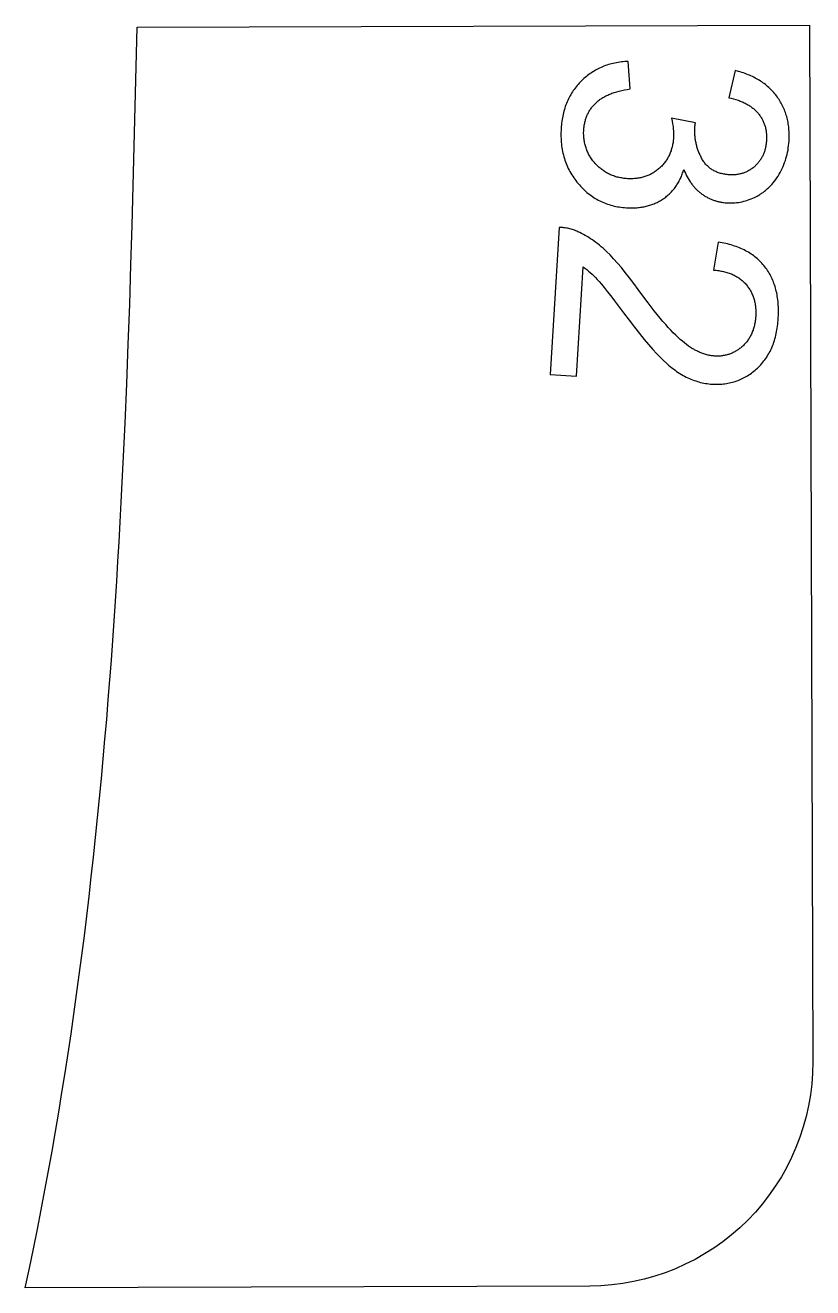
# Model space of a CAD drawing. Extents: x -8894 to -3022, y 6798 to 8329.
# Drawn here: x -8259.6 to -8083.5, y 7654.2 to 7936.8 of the extents above; entities that cross this region are included whole.
import ezdxf

# ---------------------------------------------------------------- set-up
doc = ezdxf.new("R2010")
doc.units = 0
doc.layers.add('LAYER_03', color=7, linetype='CONTINUOUS')
doc.layers.add('STEVILKE', color=7, linetype='CONTINUOUS')

msp = doc.modelspace()

# ---------------------------------------------------------------- linework, layer by layer
at = {"layer": 'LAYER_03'}
msp.add_lwpolyline([(-8133.35, 7654.63), (-8259.63, 7654.24), (-8258.71, 7658.6), (-8257.8, 7662.96), (-8256.93, 7667.33), (-8256.07, 7671.69), (-8255.24, 7676.06), (-8254.43, 7680.43), (-8253.65, 7684.81), (-8252.89, 7689.18), (-8252.15, 7693.56), (-8251.43, 7697.93), (-8250.73, 7702.31), (-8250.05, 7706.7), (-8249.4, 7711.08), (-8248.76, 7715.47), (-8248.15, 7719.85), (-8247.55, 7724.24), (-8246.98, 7728.63), (-8246.42, 7733.03), (-8245.88, 7737.42), (-8245.36, 7741.82), (-8244.86, 7746.21), (-8244.37, 7750.61), (-8243.9, 7755.01), (-8243.45, 7759.42), (-8243.01, 7763.82), (-8242.59, 7768.22), (-8242.19, 7772.63), (-8241.8, 7777.04), (-8241.42, 7781.45), (-8241.06, 7785.86), (-8240.72, 7790.27), (-8240.38, 7794.68), (-8240.06, 7799.09), (-8239.76, 7803.51), (-8239.46, 7807.92), (-8239.18, 7812.34), (-8238.91, 7816.76), (-8238.65, 7821.18), (-8238.4, 7825.6), (-8238.16, 7830.02), (-8237.71, 7838.86), (-8237.3, 7847.71), (-8236.93, 7856.56), (-8236.59, 7865.42), (-8236.28, 7874.27), (-8235.99, 7883.13), (-8235.73, 7891.99), (-8235.48, 7900.86), (-8235.25, 7909.72), (-8235.04, 7918.59), (-8234.64, 7936.32), (-8084.21, 7936.78), (-8083.5, 7704.78, -0.414214)], format="xyb", close=True, dxfattribs=at)
at = {"layer": 'STEVILKE'}
for points in [[(-8124.77, 7928.69), (-8125.16, 7928.67), (-8125.55, 7928.65), (-8125.93, 7928.61), (-8126.31, 7928.57), (-8126.68, 7928.52), (-8127.05, 7928.47), (-8127.41, 7928.4), (-8127.77, 7928.33), (-8128.13, 7928.25), (-8128.48, 7928.17), (-8128.83, 7928.07), (-8129.18, 7927.97), (-8129.52, 7927.86), (-8129.85, 7927.75), (-8130.19, 7927.62), (-8130.51, 7927.49), (-8130.84, 7927.35), (-8131.16, 7927.2), (-8131.47, 7927.05), (-8131.79, 7926.89), (-8132.09, 7926.72), (-8132.4, 7926.54), (-8132.7, 7926.36), (-8132.99, 7926.16), (-8133.28, 7925.96), (-8133.57, 7925.76), (-8133.85, 7925.54), (-8134.13, 7925.32), (-8134.41, 7925.09), (-8134.68, 7924.85), (-8134.95, 7924.61), (-8135.21, 7924.35), (-8135.47, 7924.1), (-8135.72, 7923.83), (-8135.96, 7923.56), (-8136.19, 7923.29), (-8136.42, 7923.01), (-8136.64, 7922.73), (-8136.86, 7922.44), (-8137.06, 7922.15), (-8137.26, 7921.85), (-8137.45, 7921.55), (-8137.63, 7921.24), (-8137.81, 7920.93), (-8137.98, 7920.62), (-8138.14, 7920.29), (-8138.29, 7919.97), (-8138.44, 7919.64), (-8138.58, 7919.3), (-8138.71, 7918.96), (-8138.84, 7918.62), (-8138.95, 7918.27), (-8139.06, 7917.91), (-8139.16, 7917.55), (-8139.26, 7917.19), (-8139.35, 7916.82), (-8139.43, 7916.44), (-8139.5, 7916.06), (-8139.57, 7915.68), (-8139.62, 7915.29), (-8139.67, 7914.9), (-8139.72, 7914.5), (-8139.75, 7914.1), (-8139.78, 7913.69), (-8139.8, 7913.23), (-8139.82, 7912.79), (-8139.82, 7912.34), (-8139.82, 7911.9), (-8139.8, 7911.47), (-8139.78, 7911.04), (-8139.75, 7910.61), (-8139.71, 7910.19), (-8139.66, 7909.77), (-8139.6, 7909.36), (-8139.53, 7908.95), (-8139.45, 7908.54), (-8139.36, 7908.14), (-8139.27, 7907.75), (-8139.16, 7907.35), (-8139.05, 7906.97), (-8138.92, 7906.59), (-8138.79, 7906.21), (-8138.65, 7905.83), (-8138.5, 7905.46), (-8138.34, 7905.1), (-8138.17, 7904.74), (-8137.99, 7904.38), (-8137.8, 7904.03), (-8137.6, 7903.68), (-8137.4, 7903.34), (-8137.18, 7903), (-8136.96, 7902.66), (-8136.72, 7902.33), (-8136.48, 7902.01), (-8136.23, 7901.69), (-8135.97, 7901.37), (-8135.7, 7901.06), (-8135.43, 7900.76), (-8135.15, 7900.47), (-8134.87, 7900.18), (-8134.58, 7899.91), (-8134.29, 7899.64), (-8134, 7899.39), (-8133.7, 7899.14), (-8133.39, 7898.9), (-8133.09, 7898.67), (-8132.77, 7898.46), (-8132.46, 7898.24), (-8132.14, 7898.04), (-8131.81, 7897.85), (-8131.48, 7897.67), (-8131.14, 7897.49), (-8130.8, 7897.33), (-8130.46, 7897.17), (-8130.11, 7897.02), (-8129.76, 7896.89), (-8129.4, 7896.76), (-8129.04, 7896.64), (-8128.68, 7896.53), (-8128.3, 7896.43), (-8127.93, 7896.33), (-8127.55, 7896.25), (-8127.17, 7896.17), (-8126.78, 7896.11), (-8126.39, 7896.05), (-8125.99, 7896), (-8125.59, 7895.97), (-8125.18, 7895.94), (-8124.58, 7895.91), (-8124, 7895.9), (-8123.71, 7895.91), (-8123.42, 7895.92), (-8123.14, 7895.93), (-8122.86, 7895.95), (-8122.58, 7895.97), (-8122.31, 7896), (-8122.03, 7896.04), (-8121.76, 7896.08), (-8121.5, 7896.12), (-8121.24, 7896.17), (-8120.97, 7896.22), (-8120.72, 7896.28), (-8120.46, 7896.35), (-8120.21, 7896.42), (-8119.96, 7896.49), (-8119.72, 7896.57), (-8119.47, 7896.65), (-8119.23, 7896.74), (-8119, 7896.83), (-8118.76, 7896.93), (-8118.53, 7897.04), (-8118.3, 7897.14), (-8118.07, 7897.26), (-8117.85, 7897.38), (-8117.63, 7897.5), (-8117.41, 7897.63), (-8117.2, 7897.76), (-8116.99, 7897.9), (-8116.78, 7898.04), (-8116.58, 7898.19), (-8116.37, 7898.34), (-8116.18, 7898.5), (-8115.99, 7898.66), (-8115.8, 7898.82), (-8115.62, 7898.99), (-8115.44, 7899.16), (-8115.26, 7899.34), (-8115.09, 7899.52), (-8114.92, 7899.7), (-8114.76, 7899.89), (-8114.6, 7900.08), (-8114.44, 7900.28), (-8114.29, 7900.48), (-8114.14, 7900.68), (-8114, 7900.89), (-8113.86, 7901.1), (-8113.73, 7901.32), (-8113.59, 7901.54), (-8113.47, 7901.77), (-8113.34, 7902), (-8113.22, 7902.23), (-8113.11, 7902.47), (-8113, 7902.71), (-8112.89, 7902.96), (-8112.79, 7903.21), (-8112.69, 7903.46), (-8112.6, 7903.72), (-8112.51, 7903.98), (-8112.42, 7904.25), (-8112.34, 7904.52), (-8112.16, 7904.09), (-8111.98, 7903.67), (-8111.78, 7903.26), (-8111.58, 7902.87), (-8111.37, 7902.49), (-8111.15, 7902.12), (-8110.92, 7901.76), (-8110.8, 7901.59), (-8110.68, 7901.42), (-8110.56, 7901.25), (-8110.43, 7901.09), (-8110.3, 7900.93), (-8110.17, 7900.77), (-8110.04, 7900.62), (-8109.91, 7900.47), (-8109.77, 7900.32), (-8109.63, 7900.17), (-8109.49, 7900.03), (-8109.34, 7899.89), (-8109.2, 7899.76), (-8109.05, 7899.62), (-8108.9, 7899.49), (-8108.74, 7899.37), (-8108.59, 7899.25), (-8108.43, 7899.13), (-8108.27, 7899.01), (-8108.11, 7898.89), (-8107.94, 7898.78), (-8107.78, 7898.68), (-8107.62, 7898.57), (-8107.45, 7898.47), (-8107.28, 7898.38), (-8107.11, 7898.28), (-8106.94, 7898.19), (-8106.77, 7898.11), (-8106.6, 7898.02), (-8106.42, 7897.94), (-8106.24, 7897.87), (-8106.07, 7897.79), (-8105.89, 7897.72), (-8105.71, 7897.65), (-8105.53, 7897.59), (-8105.34, 7897.53), (-8105.16, 7897.47), (-8104.98, 7897.42), (-8104.79, 7897.37), (-8104.6, 7897.32), (-8104.41, 7897.28), (-8104.22, 7897.24), (-8104.03, 7897.2), (-8103.84, 7897.17), (-8103.64, 7897.14), (-8103.44, 7897.11), (-8103.05, 7897.07), (-8102.65, 7897.03), (-8102.22, 7897.02), (-8101.8, 7897.01), (-8101.38, 7897.02), (-8100.96, 7897.05), (-8100.55, 7897.09), (-8100.13, 7897.14), (-8099.72, 7897.21), (-8099.31, 7897.29), (-8098.9, 7897.39), (-8098.5, 7897.5), (-8098.09, 7897.62), (-8097.69, 7897.76), (-8097.29, 7897.92), (-8096.9, 7898.09), (-8096.5, 7898.27), (-8096.11, 7898.47), (-8095.91, 7898.57), (-8095.72, 7898.68), (-8095.53, 7898.79), (-8095.34, 7898.9), (-8095.16, 7899.02), (-8094.97, 7899.14), (-8094.79, 7899.26), (-8094.61, 7899.39), (-8094.44, 7899.52), (-8094.26, 7899.65), (-8094.09, 7899.79), (-8093.92, 7899.93), (-8093.75, 7900.08), (-8093.59, 7900.22), (-8093.42, 7900.37), (-8093.26, 7900.53), (-8093.11, 7900.68), (-8092.95, 7900.84), (-8092.8, 7901.01), (-8092.65, 7901.17), (-8092.35, 7901.52), (-8092.06, 7901.87), (-8091.79, 7902.24), (-8091.52, 7902.63), (-8091.26, 7903.02), (-8091.01, 7903.43), (-8090.77, 7903.85), (-8090.55, 7904.28), (-8090.34, 7904.71), (-8090.14, 7905.15), (-8089.95, 7905.59), (-8089.78, 7906.04), (-8089.62, 7906.49), (-8089.48, 7906.95), (-8089.35, 7907.42), (-8089.23, 7907.89), (-8089.12, 7908.37), (-8089.03, 7908.85), (-8088.96, 7909.34), (-8088.89, 7909.84), (-8088.84, 7910.34), (-8088.8, 7910.85), (-8088.78, 7911.21), (-8088.77, 7911.58), (-8088.77, 7911.94), (-8088.77, 7912.3), (-8088.78, 7912.65), (-8088.79, 7913.01), (-8088.81, 7913.35), (-8088.84, 7913.7), (-8088.88, 7914.04), (-8088.92, 7914.38), (-8088.97, 7914.71), (-8089.03, 7915.04), (-8089.09, 7915.37), (-8089.16, 7915.69), (-8089.24, 7916.01), (-8089.32, 7916.33), (-8089.41, 7916.65), (-8089.51, 7916.96), (-8089.61, 7917.26), (-8089.72, 7917.57), (-8089.84, 7917.87), (-8089.97, 7918.17), (-8090.1, 7918.46), (-8090.24, 7918.75), (-8090.38, 7919.04), (-8090.53, 7919.32), (-8090.69, 7919.6), (-8090.86, 7919.88), (-8091.03, 7920.15), (-8091.21, 7920.42), (-8091.4, 7920.69), (-8091.59, 7920.95), (-8091.79, 7921.21), (-8091.99, 7921.46), (-8092.21, 7921.71), (-8092.42, 7921.96), (-8092.64, 7922.19), (-8092.87, 7922.43), (-8093.11, 7922.65), (-8093.35, 7922.88), (-8093.59, 7923.09), (-8093.84, 7923.3), (-8094.1, 7923.51), (-8094.36, 7923.71), (-8094.63, 7923.91), (-8094.91, 7924.1), (-8095.19, 7924.28), (-8095.47, 7924.46), (-8095.76, 7924.64), (-8096.06, 7924.81), (-8096.36, 7924.97), (-8096.67, 7925.13), (-8096.99, 7925.29), (-8097.31, 7925.43), (-8097.63, 7925.58), (-8097.96, 7925.72), (-8098.3, 7925.85), (-8098.64, 7925.98), (-8098.99, 7926.1), (-8099.35, 7926.21), (-8099.71, 7926.33), (-8100.08, 7926.43), (-8100.82, 7926.63), (-8102.28, 7920.57), (-8101.74, 7920.45), (-8101.21, 7920.31), (-8100.7, 7920.16), (-8100.21, 7920), (-8099.97, 7919.91), (-8099.73, 7919.82), (-8099.5, 7919.73), (-8099.28, 7919.64), (-8099.06, 7919.54), (-8098.84, 7919.44), (-8098.63, 7919.34), (-8098.42, 7919.23), (-8098.22, 7919.12), (-8098.02, 7919.01), (-8097.83, 7918.89), (-8097.64, 7918.77), (-8097.45, 7918.65), (-8097.28, 7918.52), (-8097.1, 7918.4), (-8096.93, 7918.26), (-8096.76, 7918.13), (-8096.6, 7917.99), (-8096.45, 7917.85), (-8096.29, 7917.71), (-8096.15, 7917.56), (-8096, 7917.41), (-8095.87, 7917.26), (-8095.73, 7917.1), (-8095.6, 7916.95), (-8095.48, 7916.79), (-8095.36, 7916.62), (-8095.24, 7916.46), (-8095.13, 7916.29), (-8095.03, 7916.12), (-8094.92, 7915.95), (-8094.83, 7915.78), (-8094.73, 7915.6), (-8094.65, 7915.43), (-8094.56, 7915.25), (-8094.48, 7915.07), (-8094.41, 7914.88), (-8094.34, 7914.7), (-8094.27, 7914.51), (-8094.21, 7914.32), (-8094.15, 7914.13), (-8094.1, 7913.94), (-8094.05, 7913.74), (-8094.01, 7913.55), (-8093.97, 7913.35), (-8093.94, 7913.14), (-8093.91, 7912.94), (-8093.88, 7912.73), (-8093.86, 7912.53), (-8093.85, 7912.32), (-8093.84, 7912.1), (-8093.83, 7911.89), (-8093.83, 7911.67), (-8093.83, 7911.46), (-8093.84, 7911.24), (-8093.85, 7911.01), (-8093.86, 7910.79), (-8093.88, 7910.57), (-8093.91, 7910.35), (-8093.93, 7910.14), (-8093.97, 7909.92), (-8094, 7909.71), (-8094.04, 7909.51), (-8094.09, 7909.3), (-8094.14, 7909.1), (-8094.19, 7908.9), (-8094.25, 7908.71), (-8094.31, 7908.52), (-8094.38, 7908.33), (-8094.45, 7908.14), (-8094.52, 7907.95), (-8094.6, 7907.77), (-8094.68, 7907.59), (-8094.77, 7907.42), (-8094.86, 7907.25), (-8094.95, 7907.08), (-8095.05, 7906.91), (-8095.15, 7906.75), (-8095.26, 7906.58), (-8095.37, 7906.43), (-8095.49, 7906.27), (-8095.61, 7906.12), (-8095.73, 7905.97), (-8095.86, 7905.82), (-8095.99, 7905.68), (-8096.13, 7905.54), (-8096.27, 7905.4), (-8096.41, 7905.26), (-8096.56, 7905.13), (-8096.71, 7905), (-8096.86, 7904.88), (-8097.02, 7904.76), (-8097.17, 7904.65), (-8097.33, 7904.54), (-8097.49, 7904.44), (-8097.65, 7904.34), (-8097.82, 7904.24), (-8097.98, 7904.15), (-8098.15, 7904.06), (-8098.32, 7903.98), (-8098.49, 7903.91), (-8098.66, 7903.83), (-8098.84, 7903.77), (-8099.02, 7903.7), (-8099.2, 7903.65), (-8099.38, 7903.59), (-8099.56, 7903.54), (-8099.75, 7903.5), (-8099.94, 7903.46), (-8100.13, 7903.42), (-8100.32, 7903.39), (-8100.51, 7903.37), (-8100.71, 7903.34), (-8100.9, 7903.33), (-8101.1, 7903.31), (-8101.3, 7903.31), (-8101.51, 7903.3), (-8101.71, 7903.3), (-8101.92, 7903.31), (-8102.13, 7903.32), (-8102.39, 7903.34), (-8102.65, 7903.36), (-8102.91, 7903.39), (-8103.16, 7903.43), (-8103.4, 7903.47), (-8103.64, 7903.52), (-8103.88, 7903.58), (-8104.11, 7903.64), (-8104.33, 7903.7), (-8104.55, 7903.77), (-8104.77, 7903.85), (-8104.98, 7903.93), (-8105.19, 7904.02), (-8105.39, 7904.12), (-8105.59, 7904.22), (-8105.78, 7904.33), (-8105.97, 7904.44), (-8106.16, 7904.56), (-8106.33, 7904.68), (-8106.51, 7904.81), (-8106.68, 7904.95), (-8106.84, 7905.09), (-8107, 7905.24), (-8107.16, 7905.39), (-8107.31, 7905.55), (-8107.46, 7905.72), (-8107.6, 7905.89), (-8107.74, 7906.06), (-8107.87, 7906.25), (-8107.99, 7906.44), (-8108.12, 7906.63), (-8108.24, 7906.83), (-8108.35, 7907.03), (-8108.46, 7907.24), (-8108.56, 7907.45), (-8108.67, 7907.65), (-8108.76, 7907.86), (-8108.86, 7908.07), (-8108.95, 7908.29), (-8109.03, 7908.5), (-8109.11, 7908.71), (-8109.19, 7908.93), (-8109.26, 7909.14), (-8109.33, 7909.36), (-8109.4, 7909.58), (-8109.46, 7909.8), (-8109.51, 7910.03), (-8109.57, 7910.25), (-8109.61, 7910.47), (-8109.66, 7910.7), (-8109.7, 7910.93), (-8109.74, 7911.15), (-8109.77, 7911.38), (-8109.8, 7911.62), (-8109.82, 7911.85), (-8109.84, 7912.08), (-8109.86, 7912.32), (-8109.87, 7912.55), (-8109.88, 7913.03), (-8109.87, 7913.51), (-8109.85, 7914), (-8109.84, 7914.09), (-8109.84, 7914.2), (-8109.81, 7914.43), (-8109.77, 7914.69), (-8109.72, 7914.98), (-8115.06, 7915.98), (-8114.94, 7915.34), (-8114.84, 7914.73), (-8114.75, 7914.14), (-8114.69, 7913.58), (-8114.65, 7913.05), (-8114.63, 7912.79), (-8114.63, 7912.55), (-8114.62, 7912.3), (-8114.62, 7912.07), (-8114.63, 7911.84), (-8114.64, 7911.62), (-8114.66, 7911.36), (-8114.68, 7911.1), (-8114.71, 7910.84), (-8114.74, 7910.58), (-8114.78, 7910.33), (-8114.83, 7910.09), (-8114.88, 7909.84), (-8114.93, 7909.6), (-8114.99, 7909.36), (-8115.06, 7909.13), (-8115.13, 7908.89), (-8115.2, 7908.67), (-8115.28, 7908.44), (-8115.37, 7908.22), (-8115.46, 7908), (-8115.56, 7907.78), (-8115.66, 7907.57), (-8115.77, 7907.36), (-8115.88, 7907.16), (-8115.99, 7906.96), (-8116.12, 7906.76), (-8116.24, 7906.56), (-8116.38, 7906.37), (-8116.51, 7906.18), (-8116.66, 7905.99), (-8116.8, 7905.81), (-8116.96, 7905.63), (-8117.12, 7905.45), (-8117.28, 7905.28), (-8117.45, 7905.11), (-8117.62, 7904.94), (-8117.8, 7904.78), (-8117.98, 7904.62), (-8118.17, 7904.47), (-8118.36, 7904.32), (-8118.55, 7904.18), (-8118.74, 7904.04), (-8118.94, 7903.91), (-8119.13, 7903.78), (-8119.34, 7903.66), (-8119.54, 7903.55), (-8119.74, 7903.44), (-8119.95, 7903.33), (-8120.16, 7903.24), (-8120.38, 7903.14), (-8120.59, 7903.06), (-8120.81, 7902.98), (-8121.03, 7902.9), (-8121.26, 7902.83), (-8121.48, 7902.77), (-8121.71, 7902.71), (-8121.95, 7902.65), (-8122.18, 7902.6), (-8122.42, 7902.56), (-8122.66, 7902.53), (-8122.9, 7902.49), (-8123.14, 7902.47), (-8123.39, 7902.45), (-8123.64, 7902.43), (-8123.89, 7902.42), (-8124.15, 7902.42), (-8124.4, 7902.42), (-8124.66, 7902.43), (-8124.92, 7902.44), (-8125.2, 7902.46), (-8125.47, 7902.49), (-8125.74, 7902.52), (-8126.01, 7902.56), (-8126.27, 7902.6), (-8126.53, 7902.65), (-8126.78, 7902.7), (-8127.04, 7902.76), (-8127.29, 7902.82), (-8127.53, 7902.89), (-8127.78, 7902.97), (-8128.02, 7903.05), (-8128.25, 7903.14), (-8128.49, 7903.23), (-8128.72, 7903.33), (-8128.95, 7903.43), (-8129.17, 7903.54), (-8129.39, 7903.66), (-8129.61, 7903.78), (-8129.82, 7903.91), (-8130.04, 7904.04), (-8130.25, 7904.18), (-8130.45, 7904.32), (-8130.65, 7904.47), (-8130.85, 7904.63), (-8131.05, 7904.79), (-8131.24, 7904.95), (-8131.43, 7905.12), (-8131.62, 7905.3), (-8131.8, 7905.49), (-8131.98, 7905.67), (-8132.16, 7905.87), (-8132.33, 7906.07), (-8132.5, 7906.27), (-8132.66, 7906.47), (-8132.82, 7906.68), (-8132.97, 7906.88), (-8133.11, 7907.09), (-8133.25, 7907.31), (-8133.38, 7907.52), (-8133.5, 7907.74), (-8133.62, 7907.96), (-8133.73, 7908.18), (-8133.84, 7908.4), (-8133.94, 7908.63), (-8134.04, 7908.85), (-8134.12, 7909.08), (-8134.21, 7909.32), (-8134.28, 7909.55), (-8134.35, 7909.79), (-8134.42, 7910.03), (-8134.48, 7910.27), (-8134.53, 7910.51), (-8134.58, 7910.76), (-8134.62, 7911.01), (-8134.65, 7911.26), (-8134.68, 7911.51), (-8134.7, 7911.77), (-8134.72, 7912.03), (-8134.73, 7912.29), (-8134.74, 7912.55), (-8134.74, 7912.81), (-8134.73, 7913.08), (-8134.71, 7913.35), (-8134.7, 7913.57), (-8134.68, 7913.8), (-8134.65, 7914.02), (-8134.62, 7914.24), (-8134.59, 7914.45), (-8134.55, 7914.67), (-8134.51, 7914.88), (-8134.47, 7915.09), (-8134.41, 7915.3), (-8134.36, 7915.5), (-8134.3, 7915.7), (-8134.24, 7915.9), (-8134.17, 7916.1), (-8134.1, 7916.29), (-8134.02, 7916.49), (-8133.94, 7916.68), (-8133.85, 7916.86), (-8133.76, 7917.05), (-8133.67, 7917.23), (-8133.57, 7917.41), (-8133.47, 7917.59), (-8133.36, 7917.76), (-8133.25, 7917.94), (-8133.13, 7918.11), (-8133.01, 7918.28), (-8132.89, 7918.44), (-8132.76, 7918.6), (-8132.62, 7918.76), (-8132.48, 7918.92), (-8132.34, 7919.08), (-8132.2, 7919.23), (-8132.04, 7919.38), (-8131.89, 7919.53), (-8131.73, 7919.68), (-8131.56, 7919.82), (-8131.39, 7919.96), (-8131.21, 7920.09), (-8131.03, 7920.22), (-8130.84, 7920.35), (-8130.64, 7920.48), (-8130.44, 7920.6), (-8130.24, 7920.72), (-8130.03, 7920.83), (-8129.81, 7920.95), (-8129.59, 7921.06), (-8129.36, 7921.16), (-8129.13, 7921.27), (-8128.89, 7921.37), (-8128.65, 7921.46), (-8128.4, 7921.55), (-8128.14, 7921.64), (-8127.88, 7921.73), (-8127.34, 7921.89), (-8126.78, 7922.05), (-8126.2, 7922.18), (-8125.6, 7922.31), (-8124.97, 7922.42), (-8124.33, 7922.52)], [(-8140.23, 7891.55), (-8142.22, 7858.59), (-8136.34, 7858.23), (-8134.86, 7882.69), (-8134.46, 7882.4), (-8134.06, 7882.1), (-8133.66, 7881.78), (-8133.27, 7881.44), (-8132.87, 7881.08), (-8132.48, 7880.71), (-8132.09, 7880.32), (-8131.7, 7879.91), (-8131.49, 7879.68), (-8131.27, 7879.43), (-8130.75, 7878.82), (-8130.15, 7878.08), (-8129.46, 7877.21), (-8128.68, 7876.21), (-8127.82, 7875.09), (-8125.85, 7872.45), (-8124.59, 7870.78), (-8123.39, 7869.23), (-8122.27, 7867.8), (-8121.21, 7866.49), (-8120.21, 7865.3), (-8119.29, 7864.24), (-8118.43, 7863.3), (-8117.64, 7862.48), (-8116.89, 7861.75), (-8116.14, 7861.07), (-8115.77, 7860.74), (-8115.4, 7860.43), (-8115.03, 7860.14), (-8114.67, 7859.86), (-8114.3, 7859.58), (-8113.94, 7859.33), (-8113.58, 7859.08), (-8113.22, 7858.85), (-8112.86, 7858.63), (-8112.51, 7858.42), (-8112.15, 7858.23), (-8111.8, 7858.05), (-8111.45, 7857.88), (-8111.09, 7857.72), (-8110.74, 7857.57), (-8110.38, 7857.42), (-8110.02, 7857.29), (-8109.66, 7857.17), (-8109.3, 7857.06), (-8108.94, 7856.95), (-8108.57, 7856.86), (-8108.21, 7856.77), (-8107.84, 7856.7), (-8107.47, 7856.63), (-8107.1, 7856.58), (-8106.73, 7856.53), (-8106.36, 7856.49), (-8105.99, 7856.47), (-8105.62, 7856.45), (-8105.26, 7856.44), (-8104.9, 7856.44), (-8104.54, 7856.44), (-8104.19, 7856.46), (-8103.84, 7856.48), (-8103.49, 7856.52), (-8103.15, 7856.56), (-8102.81, 7856.61), (-8102.47, 7856.66), (-8102.14, 7856.73), (-8101.8, 7856.8), (-8101.48, 7856.89), (-8101.15, 7856.98), (-8100.83, 7857.08), (-8100.51, 7857.19), (-8100.2, 7857.3), (-8099.89, 7857.43), (-8099.58, 7857.56), (-8099.27, 7857.7), (-8098.97, 7857.85), (-8098.67, 7858.01), (-8098.38, 7858.18), (-8098.09, 7858.35), (-8097.8, 7858.54), (-8097.51, 7858.73), (-8097.23, 7858.93), (-8096.95, 7859.14), (-8096.68, 7859.35), (-8096.4, 7859.58), (-8096.13, 7859.81), (-8095.87, 7860.06), (-8095.61, 7860.3), (-8095.35, 7860.56), (-8095.11, 7860.82), (-8094.87, 7861.09), (-8094.64, 7861.37), (-8094.41, 7861.65), (-8094.2, 7861.94), (-8093.99, 7862.23), (-8093.79, 7862.53), (-8093.59, 7862.84), (-8093.41, 7863.15), (-8093.23, 7863.47), (-8093.05, 7863.79), (-8092.89, 7864.13), (-8092.73, 7864.46), (-8092.58, 7864.81), (-8092.44, 7865.16), (-8092.31, 7865.52), (-8092.18, 7865.88), (-8092.06, 7866.25), (-8091.95, 7866.62), (-8091.84, 7867.01), (-8091.74, 7867.4), (-8091.65, 7867.79), (-8091.57, 7868.19), (-8091.5, 7868.6), (-8091.43, 7869.01), (-8091.37, 7869.43), (-8091.32, 7869.86), (-8091.27, 7870.29), (-8091.23, 7870.73), (-8091.2, 7871.18), (-8091.16, 7872.06), (-8091.15, 7872.49), (-8091.15, 7872.91), (-8091.16, 7873.33), (-8091.18, 7873.75), (-8091.2, 7874.16), (-8091.23, 7874.57), (-8091.26, 7874.97), (-8091.31, 7875.36), (-8091.36, 7875.75), (-8091.42, 7876.14), (-8091.49, 7876.51), (-8091.56, 7876.89), (-8091.65, 7877.26), (-8091.74, 7877.62), (-8091.83, 7877.98), (-8091.94, 7878.33), (-8092.05, 7878.68), (-8092.17, 7879.02), (-8092.3, 7879.36), (-8092.44, 7879.69), (-8092.58, 7880.02), (-8092.73, 7880.34), (-8092.89, 7880.66), (-8093.05, 7880.97), (-8093.23, 7881.28), (-8093.41, 7881.58), (-8093.6, 7881.87), (-8093.79, 7882.16), (-8094, 7882.45), (-8094.21, 7882.73), (-8094.43, 7883), (-8094.65, 7883.27), (-8094.88, 7883.53), (-8095.12, 7883.79), (-8095.37, 7884.04), (-8095.62, 7884.28), (-8095.88, 7884.51), (-8096.15, 7884.74), (-8096.42, 7884.96), (-8096.7, 7885.18), (-8096.99, 7885.39), (-8097.29, 7885.59), (-8097.59, 7885.78), (-8097.9, 7885.97), (-8098.21, 7886.15), (-8098.54, 7886.33), (-8098.86, 7886.5), (-8099.2, 7886.66), (-8099.55, 7886.82), (-8099.9, 7886.97), (-8100.25, 7887.11), (-8100.62, 7887.24), (-8100.99, 7887.37), (-8101.37, 7887.5), (-8101.75, 7887.61), (-8102.15, 7887.72), (-8102.55, 7887.83), (-8102.95, 7887.92), (-8103.37, 7888.01), (-8103.79, 7888.1), (-8104.21, 7888.17), (-8104.65, 7888.24), (-8105.67, 7881.99), (-8105.38, 7881.97), (-8105.1, 7881.94), (-8104.81, 7881.91), (-8104.53, 7881.87), (-8104.26, 7881.83), (-8103.99, 7881.78), (-8103.73, 7881.73), (-8103.46, 7881.67), (-8103.21, 7881.61), (-8102.96, 7881.55), (-8102.71, 7881.48), (-8102.46, 7881.4), (-8102.22, 7881.32), (-8101.99, 7881.23), (-8101.76, 7881.14), (-8101.53, 7881.05), (-8101.31, 7880.95), (-8101.09, 7880.84), (-8100.88, 7880.73), (-8100.67, 7880.62), (-8100.46, 7880.5), (-8100.26, 7880.37), (-8100.06, 7880.24), (-8099.87, 7880.11), (-8099.68, 7879.97), (-8099.5, 7879.82), (-8099.32, 7879.68), (-8099.15, 7879.52), (-8098.97, 7879.36), (-8098.81, 7879.2), (-8098.65, 7879.03), (-8098.49, 7878.86), (-8098.33, 7878.68), (-8098.19, 7878.5), (-8098.04, 7878.31), (-8097.91, 7878.13), (-8097.78, 7877.94), (-8097.65, 7877.74), (-8097.53, 7877.55), (-8097.41, 7877.35), (-8097.3, 7877.15), (-8097.2, 7876.94), (-8097.1, 7876.73), (-8097.01, 7876.52), (-8096.92, 7876.3), (-8096.83, 7876.09), (-8096.76, 7875.87), (-8096.68, 7875.64), (-8096.62, 7875.41), (-8096.56, 7875.18), (-8096.5, 7874.95), (-8096.45, 7874.71), (-8096.4, 7874.47), (-8096.36, 7874.23), (-8096.33, 7873.98), (-8096.3, 7873.73), (-8096.28, 7873.48), (-8096.26, 7873.22), (-8096.25, 7872.96), (-8096.24, 7872.7), (-8096.24, 7872.44), (-8096.24, 7872.17), (-8096.25, 7871.89), (-8096.26, 7871.62), (-8096.28, 7871.36), (-8096.3, 7871.1), (-8096.33, 7870.85), (-8096.36, 7870.6), (-8096.4, 7870.35), (-8096.44, 7870.11), (-8096.49, 7869.87), (-8096.54, 7869.64), (-8096.59, 7869.4), (-8096.65, 7869.17), (-8096.72, 7868.95), (-8096.79, 7868.73), (-8096.86, 7868.51), (-8096.94, 7868.29), (-8097.03, 7868.08), (-8097.12, 7867.87), (-8097.21, 7867.66), (-8097.31, 7867.46), (-8097.41, 7867.26), (-8097.52, 7867.07), (-8097.63, 7866.87), (-8097.75, 7866.69), (-8097.87, 7866.5), (-8097.99, 7866.32), (-8098.12, 7866.14), (-8098.26, 7865.96), (-8098.4, 7865.79), (-8098.55, 7865.62), (-8098.69, 7865.46), (-8098.85, 7865.3), (-8099.01, 7865.14), (-8099.17, 7864.98), (-8099.34, 7864.83), (-8099.51, 7864.69), (-8099.68, 7864.55), (-8099.85, 7864.41), (-8100.03, 7864.28), (-8100.2, 7864.16), (-8100.38, 7864.04), (-8100.56, 7863.93), (-8100.74, 7863.82), (-8100.93, 7863.71), (-8101.12, 7863.61), (-8101.3, 7863.52), (-8101.49, 7863.43), (-8101.69, 7863.35), (-8101.88, 7863.27), (-8102.08, 7863.2), (-8102.27, 7863.13), (-8102.47, 7863.07), (-8102.67, 7863.01), (-8102.88, 7862.96), (-8103.08, 7862.92), (-8103.29, 7862.88), (-8103.5, 7862.84), (-8103.71, 7862.81), (-8103.92, 7862.78), (-8104.14, 7862.76), (-8104.36, 7862.75), (-8104.58, 7862.74), (-8104.8, 7862.73), (-8105.02, 7862.74), (-8105.24, 7862.74), (-8105.47, 7862.75), (-8105.69, 7862.77), (-8105.9, 7862.79), (-8106.12, 7862.82), (-8106.34, 7862.85), (-8106.56, 7862.89), (-8106.78, 7862.93), (-8107, 7862.98), (-8107.22, 7863.04), (-8107.44, 7863.1), (-8107.66, 7863.16), (-8107.89, 7863.24), (-8108.11, 7863.32), (-8108.33, 7863.4), (-8108.55, 7863.49), (-8108.78, 7863.58), (-8109, 7863.68), (-8109.23, 7863.79), (-8109.45, 7863.9), (-8109.68, 7864.02), (-8109.91, 7864.14), (-8110.13, 7864.27), (-8110.36, 7864.4), (-8110.82, 7864.69), (-8111.28, 7865), (-8111.74, 7865.33), (-8112.2, 7865.68), (-8112.66, 7866.06), (-8113.14, 7866.46), (-8113.63, 7866.91), (-8114.15, 7867.41), (-8114.68, 7867.94), (-8115.23, 7868.52), (-8115.8, 7869.14), (-8116.39, 7869.8), (-8117, 7870.51), (-8117.63, 7871.26), (-8118.27, 7872.05), (-8118.94, 7872.88), (-8119.63, 7873.76), (-8120.33, 7874.67), (-8121.06, 7875.63), (-8122.56, 7877.68), (-8123.54, 7879.02), (-8124.49, 7880.27), (-8125.42, 7881.45), (-8126.31, 7882.55), (-8127.18, 7883.57), (-8128.03, 7884.51), (-8128.84, 7885.37), (-8129.63, 7886.15), (-8130.02, 7886.52), (-8130.41, 7886.87), (-8130.8, 7887.21), (-8131.19, 7887.54), (-8131.59, 7887.86), (-8131.98, 7888.17), (-8132.38, 7888.46), (-8132.78, 7888.74), (-8133.18, 7889.01), (-8133.58, 7889.27), (-8133.98, 7889.52), (-8134.39, 7889.76), (-8134.79, 7889.98), (-8135.2, 7890.19), (-8135.61, 7890.39), (-8136.02, 7890.58), (-8136.27, 7890.69), (-8136.52, 7890.8), (-8136.78, 7890.89), (-8137.03, 7890.98), (-8137.29, 7891.07), (-8137.55, 7891.14), (-8137.81, 7891.21), (-8138.07, 7891.28), (-8138.33, 7891.34), (-8138.6, 7891.39), (-8138.87, 7891.43), (-8139.14, 7891.47), (-8139.41, 7891.5), (-8139.68, 7891.52), (-8139.95, 7891.54)]]:
    msp.add_lwpolyline(points, close=True, dxfattribs=at)

doc.saveas('drawing.dxf')
